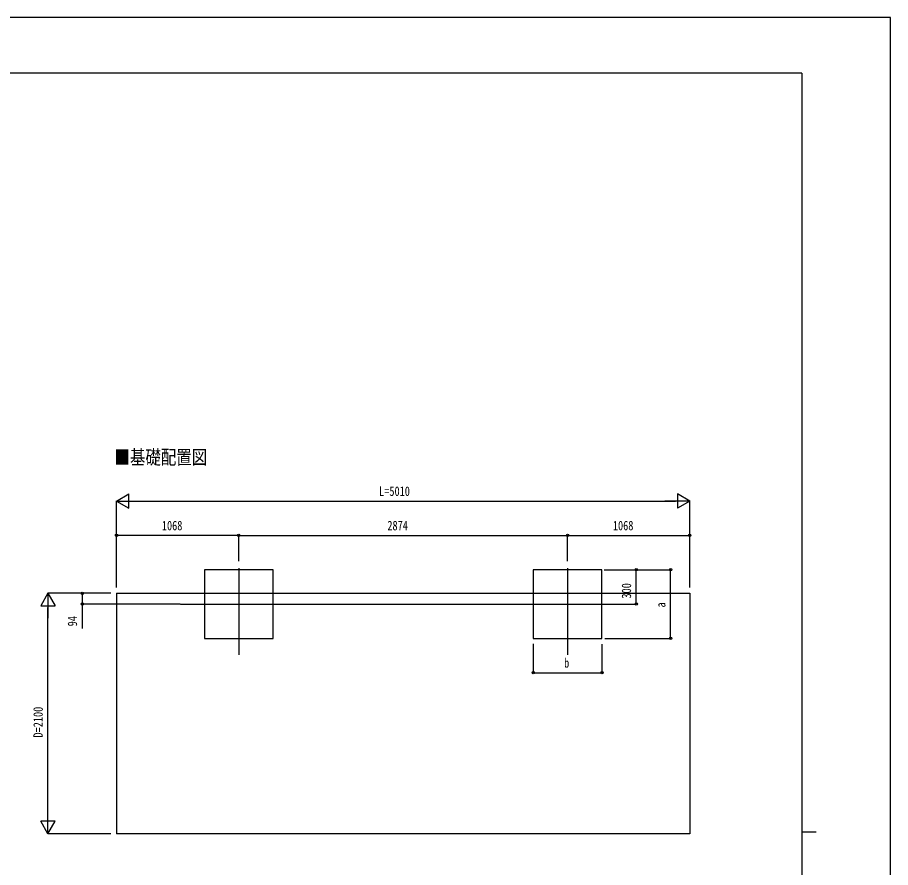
# Model space of a CAD drawing. Units: millimetres, scale not verified. Extents: x -10512 to 10512, y -7425 to 7425.
# Drawn here: x 2882 to 10512, y 0 to 7425 of the extents above; entities that cross this region are included whole.
import ezdxf
from ezdxf.enums import TextEntityAlignment as Align

# ---------------------------------------------------------------- set-up
doc = ezdxf.new("R2010")
doc.units = ezdxf.units.MM
doc.header["$LTSCALE"] = 30
for name, color, linetype in [('0-2_USER1', 3, 'Continuous'), ('0-3_YKK_12', 2, 'Continuous'), ('0-4_YKK_A1', 4, 'Continuous'), ('0-5_YKK_D', 6, 'Continuous'), ('0-6_YKK_ZWAK', 7, 'Continuous')]:
    doc.layers.add(name, color=color, linetype=linetype)
doc.styles.add('ＭＳ ゴシック', font='')
doc.styles.get('ＭＳ ゴシック').set_extended_font_data('MS Gothic')

msp = doc.modelspace()

# ---------------------------------------------------------------- linework, layer by layer
at = {"layer": '0-3_YKK_12'}
for p, q in [((4815.64, 2614.74), (4815.64, 1858.08)), ((7689.64, 2614.74), (7689.64, 1858.08)), ((4305.29, 2301.28), (8200.39, 2301.28))]:
    msp.add_line(p, q, dxfattribs=at)
at = {"layer": '0-4_YKK_A1'}
for p, q in [((3747.64, 2395.28), (8757.64, 2395.28)), ((3747.64, 2395.28), (3747.64, 295.28)), ((8757.64, 2395.28), (8757.64, 295.28)), ((8757.64, 295.28), (3747.64, 295.28))]:
    msp.add_line(p, q, dxfattribs=at)
for points in [[(4515.84, 2001.28), (5115.84, 2001.28), (5115.84, 2601.28), (4515.84, 2601.28)], [(7389.84, 2001.28), (7989.84, 2001.28), (7989.84, 2601.28), (7389.84, 2601.28)]]:
    msp.add_lwpolyline(points, close=True, dxfattribs=at)
at = {"layer": '0-5_YKK_D'}
for p, q in [((3747.64, 3201.28), (3855.89, 3263.78)), ((3855.89, 3138.78), (3855.89, 3263.78)), ((8757.64, 3201.28), (8649.39, 3263.78)), ((8649.39, 3263.78), (8649.39, 3138.78)), ((3747.64, 2445.28), (3747.64, 3202.28)), ((3747.64, 3201.28), (3855.89, 3138.78)), ((3747.64, 3201.28), (3964.14, 3201.28)), ((3872.64, 3201.28), (8632.64, 3201.28)), ((8757.64, 3201.28), (8541.13, 3201.28)), ((8757.64, 3201.28), (8649.39, 3138.78)), ((8757.64, 2445.28), (8757.64, 3202.28)), ((3747.64, 2446.28), (3747.64, 2902.28)), ((4815.64, 2901.28), (3747.64, 2901.28)), ((4815.64, 2676.85), (4815.64, 2902.28)), ((4815.64, 2676.85), (4815.64, 2902.28)), ((4815.64, 2901.28), (7689.64, 2901.28)), ((7689.64, 2675.01), (7689.64, 2902.28)), ((7689.64, 2675.01), (7689.64, 2902.28)), ((7689.64, 2901.28), (8757.64, 2901.28)), ((8757.64, 2445.28), (8757.64, 2902.28)), ((8010.57, 2601.28), (8590.84, 2601.28)), ((8010.57, 2601.28), (8290.84, 2601.28)), ((8289.84, 2301.28), (8289.84, 2601.28)), ((8589.84, 2001.28), (8589.84, 2601.28)), ((3147.64, 2395.28), (3085.14, 2287.03)), ((3697.64, 2395.28), (3146.64, 2395.28)), ((3147.64, 2395.28), (3210.14, 2287.03)), ((3147.64, 2395.28), (3147.64, 2178.78)), ((3697.64, 2395.28), (3446.64, 2395.28)), ((4304.29, 2301.28), (3446.64, 2301.28)), ((8201.39, 2301.28), (8290.84, 2301.28)), ((3085.14, 2287.03), (3210.14, 2287.03)), ((3147.64, 420.28), (3147.64, 2270.28)), ((8015.66, 2001.28), (8590.84, 2001.28)), ((7389.84, 1954.2), (7389.84, 1700.28)), ((7989.84, 1952.27), (7989.84, 1700.28)), ((7389.84, 1701.28), (7989.84, 1701.28)), ((3147.64, 295.28), (3147.64, 511.79)), ((3147.64, 295.28), (3085.14, 403.54)), ((3210.14, 403.54), (3085.14, 403.54)), ((3147.64, 295.28), (3210.14, 403.54)), ((3697.64, 295.28), (3146.64, 295.28))]:
    msp.add_line(p, q, dxfattribs=at)
msp.add_lwpolyline([(3447.64, 2395.28), (3447.64, 2301.28), (3447.64, 2086.78)], dxfattribs=at)
for centre in [(3747.64, 2901.28), (4815.64, 2901.28), (4815.64, 2901.28), (7689.64, 2901.28), (7689.64, 2901.28), (8757.64, 2901.28), (8289.84, 2601.28), (8589.84, 2601.28), (3447.64, 2395.28), (3447.64, 2301.28), (8289.84, 2301.28), (8589.84, 2001.28), (7389.84, 1701.28), (7989.84, 1701.28)]:
    msp.add_circle(centre, 10.62, dxfattribs=at)
at = {"layer": '0-6_YKK_ZWAK'}
for p, q in [((9737.55, 6937.5), (-9762.45, 6937.5)), ((9737.55, 6937.5), (9737.55, -6312.5)), ((9737.55, 312.5), (9862.55, 312.5))]:
    msp.add_line(p, q, dxfattribs=at)
msp.add_lwpolyline([(-10512.5, -7425), (10512.5, -7425), (10512.5, 7425), (-10512.5, 7425)], close=True, dxfattribs=at)

# ---------------------------------------------------------------- texts
at = {"layer": '0-2_USER1', "style": 'ＭＳ ゴシック', "width": 0.8}
msp.add_text('■基礎配置図', height=123.8, dxfattribs=at).set_placement((3729.63, 3485.04), align=Align.BOTTOM_LEFT)
at = {"layer": '0-5_YKK_D', "style": 'ＭＳ ゴシック', "width": 0.8}
for s, p in [('L=5010', (6042.64, 3221.28)), ('1068', (4143.64, 2921.28)), ('2874', (6114.64, 2921.28)), ('1068', (8085.64, 2921.28)), ('b', (7659.84, 1721.28))]:
    msp.add_text(s, height=82.48, dxfattribs=at).set_placement(p, align=Align.BOTTOM_LEFT)
for s, p in [('300', (8269.84, 2349.28)), ('a', (8569.84, 2271.28)), ('94', (3427.64, 2106.78)), ('D=2100', (3127.64, 1135.28))]:
    msp.add_text(s, height=82.48, rotation=90, dxfattribs=at).set_placement(p, align=Align.BOTTOM_LEFT)

doc.saveas('drawing.dxf')
